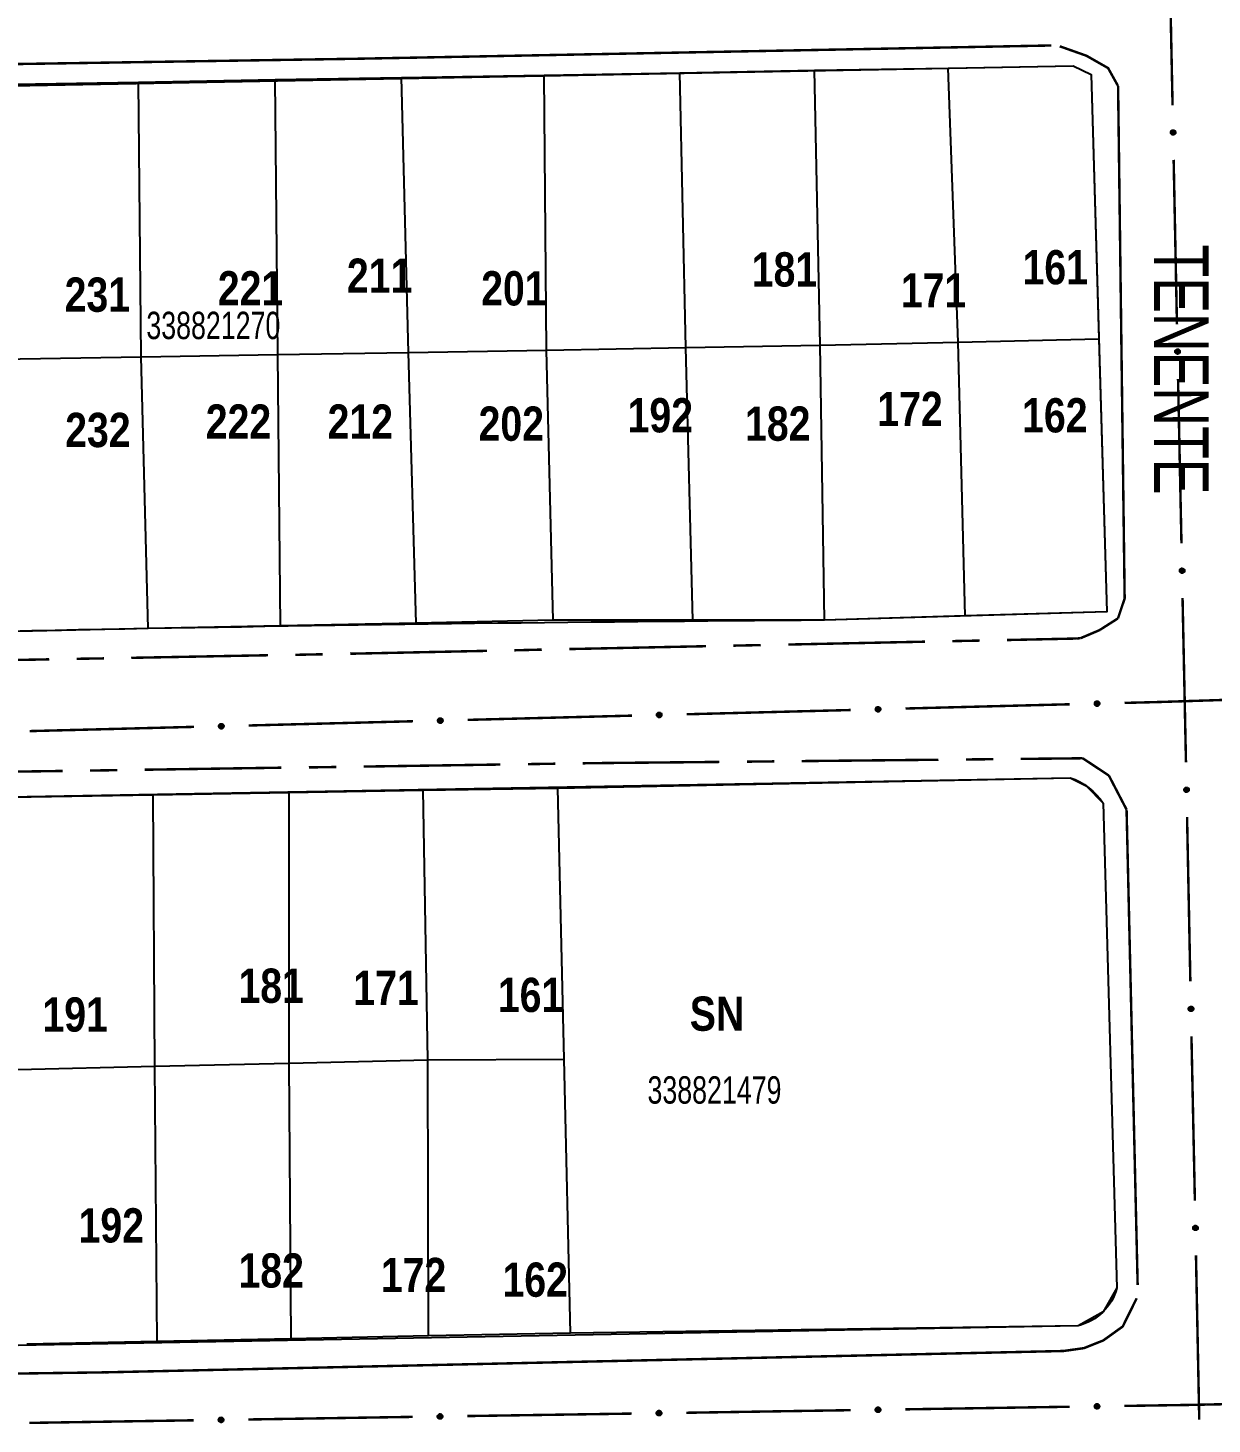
# Model space of a CAD drawing. Extents: x 204256 to 207861, y 4845615 to 4848347.
# Drawn here: x 204464.9 to 204551.4, y 4847339.1 to 4847441 of the extents above; entities that cross this region are included whole.
import ezdxf
from ezdxf.enums import TextEntityAlignment as Align

# ---------------------------------------------------------------- set-up
doc = ezdxf.new("R2010")
doc.units = 0
doc.header["$LTSCALE"] = 1.5
doc.header["$MEASUREMENT"] = 0
doc.linetypes.add('PHANTOMX2', pattern=[5, 2.5, -0.5, 0.5, -0.5, 0.5, -0.5])
for name, color, linetype in [('CD-MALHA-LOTES', 40, 'CONTINUOUS'), ('CD_TXT_QUADRA', 7, 'CONTINUOUS'), ('RU-QUADRAS', 210, 'CONTINUOUS'), ('SV-EIXO-RUA-N-PAV', 6, 'CONTINUOUS'), ('SV-EIXO-RUA-PAV', 20, 'CONTINUOUS'), ('SV-RUA-NAO-PAV-S-GUIA-C-GUIA', 7, 'PHANTOMX2'), ('SV-RUA-PAVIM-S-GUIA-C-GUIA', 7, 'CONTINUOUS'), ('SV-TXT-RUA-PAV-S-GUIA-C-GUIA', 7, 'CONTINUOUS'), ('Th_NmrPort', 7, 'CONTINUOUS')]:
    doc.layers.add(name, color=color, linetype=linetype)
doc.styles.add('ARIAL', font='ARIAL.TTF')
doc.styles.get("Standard").update_dxf_attribs({"font": 'swisscbo.ttf'})

msp = doc.modelspace()

# ---------------------------------------------------------------- linework, layer by layer
at = {"layer": 'CD-MALHA-LOTES', "linetype": 'Continuous', "flags": 128}
for points in [[(204532.12, 4847438.06), (204541.26, 4847438.22), (204542.56, 4847437.59), (204543.13, 4847418.28)], [(204472.96, 4847437.04), (204482.95, 4847437.22)], [(204482.95, 4847437.22), (204492.19, 4847437.37)], [(204483.15, 4847417.14), (204482.95, 4847437.22)], [(204492.19, 4847437.37), (204502.61, 4847437.55)], [(204492.69, 4847417.3), (204492.19, 4847437.37)], [(204502.61, 4847437.55), (204512.52, 4847437.72)], [(204502.77, 4847417.46), (204502.61, 4847437.55)], [(204512.52, 4847437.72), (204522.36, 4847437.9)], [(204512.94, 4847417.65), (204512.52, 4847437.72)], [(204522.36, 4847437.9), (204532.12, 4847438.06)], [(204522.77, 4847417.83), (204522.36, 4847437.9)], [(204532.84, 4847418.06), (204532.12, 4847438.06)], [(204462.4, 4847436.86), (204472.96, 4847437.04)], [(204473.15, 4847416.98), (204472.96, 4847437.04)], [(204512.94, 4847417.65), (204522.77, 4847417.83)], [(204522.77, 4847417.83), (204532.84, 4847418.06)], [(204523.07, 4847397.74), (204522.77, 4847417.83)], [(204532.84, 4847418.06), (204543.13, 4847418.28)], [(204533.36, 4847398.06), (204532.84, 4847418.06)], [(204543.13, 4847418.28), (204543.71, 4847398.37)], [(204462.83, 4847416.81), (204473.15, 4847416.98)], [(204473.15, 4847416.98), (204483.15, 4847417.14)], [(204473.66, 4847397.13), (204473.15, 4847416.98)], [(204483.15, 4847417.14), (204492.69, 4847417.3)], [(204483.35, 4847397.33), (204483.15, 4847417.14)], [(204492.69, 4847417.3), (204502.77, 4847417.46)], [(204493.24, 4847397.54), (204492.69, 4847417.3)], [(204502.77, 4847417.46), (204512.94, 4847417.65)], [(204503.25, 4847397.74), (204502.77, 4847417.46)], [(204513.47, 4847397.74), (204512.94, 4847417.65)], [(204493.24, 4847397.54), (204483.35, 4847397.33)], [(204503.25, 4847397.74), (204493.24, 4847397.54)], [(204513.47, 4847397.74), (204503.25, 4847397.74)], [(204523.07, 4847397.74), (204513.47, 4847397.74)], [(204533.36, 4847398.06), (204523.07, 4847397.74)], [(204543.71, 4847398.37), (204533.36, 4847398.06)], [(204473.66, 4847397.13), (204463.1, 4847396.91)], [(204483.35, 4847397.33), (204473.66, 4847397.13)], [(204503.6, 4847385.49), (204541.03, 4847386.25), (204542.19, 4847385.66), (204543.44, 4847384.4), (204544.45, 4847348.99), (204543.43, 4847347.25), (204541.61, 4847346.23), (204504.52, 4847345.7)], [(204483.97, 4847385.16), (204493.76, 4847385.33)], [(204493.76, 4847385.33), (204503.6, 4847385.49)], [(204494.11, 4847365.64), (204493.76, 4847385.33)], [(204504.06, 4847365.69), (204503.6, 4847385.49)], [(204463.64, 4847384.82), (204474.03, 4847384.99)], [(204474.03, 4847384.99), (204483.97, 4847385.16)], [(204474.15, 4847365.18), (204474.03, 4847384.99)], [(204483.97, 4847365.41), (204483.97, 4847385.16)], [(204464.15, 4847364.95), (204474.15, 4847365.18)], [(204474.15, 4847365.18), (204483.97, 4847365.41)], [(204474.33, 4847345.08), (204474.15, 4847365.18)], [(204483.97, 4847365.41), (204494.11, 4847365.64)], [(204484.12, 4847345.28), (204483.97, 4847365.41)], [(204494.11, 4847365.64), (204504.06, 4847365.69)], [(204494.15, 4847345.49), (204494.11, 4847365.64)], [(204504.52, 4847345.7), (204504.06, 4847365.69)], [(204494.15, 4847345.49), (204484.12, 4847345.28)], [(204504.52, 4847345.7), (204494.15, 4847345.49)], [(204474.33, 4847345.08), (204464.81, 4847344.88)], [(204484.12, 4847345.28), (204474.33, 4847345.08)]]:
    msp.add_lwpolyline(points, dxfattribs=at)
at = {"layer": 'RU-QUADRAS', "color": 6, "linetype": 'Continuous'}
for points in [[(204402.99, 4847435.61), (204541.26, 4847438.22), (204542.56, 4847437.59), (204543.71, 4847398.37), (204523.07, 4847397.74, 0.006596), (204414.09, 4847395.61), (204412.88, 4847415.76), (204403.05, 4847415.37)], [(204422.05, 4847381.75, -0.30395), (204423.96, 4847384.14), (204541.03, 4847386.25, -0.160796), (204543.44, 4847384.4), (204544.45, 4847348.99, -0.271252), (204541.61, 4847346.23), (204424.78, 4847344.05), (204422.77, 4847346.38)]]:
    msp.add_lwpolyline(points, format="xyb", close=True, dxfattribs=at)
at = {"layer": 'SV-EIXO-RUA-N-PAV'}
for points in [[(204526.86, 4847391.35), (204526.89, 4847391.39), (204526.93, 4847391.41), (204526.96, 4847391.42), (204527, 4847391.43), (204527.03, 4847391.42), (204527.07, 4847391.41), (204527.1, 4847391.39), (204527.14, 4847391.36), (204527.16, 4847391.32), (204527.17, 4847391.29), (204527.18, 4847391.25), (204527.18, 4847391.22), (204527.16, 4847391.18), (204527.14, 4847391.15), (204527.11, 4847391.11), (204527.08, 4847391.09), (204527.04, 4847391.08), (204527, 4847391.07), (204526.97, 4847391.08), (204526.93, 4847391.09), (204526.9, 4847391.11), (204526.86, 4847391.14), (204526.84, 4847391.17), (204526.83, 4847391.21), (204526.82, 4847391.24), (204526.83, 4847391.28), (204526.83, 4847391.32), (204526.86, 4847391.35)], [(204542.85, 4847391.76), (204542.88, 4847391.8), (204542.92, 4847391.82), (204542.96, 4847391.84), (204542.99, 4847391.84), (204543.03, 4847391.84), (204543.06, 4847391.83), (204543.1, 4847391.81), (204543.13, 4847391.77), (204543.16, 4847391.74), (204543.17, 4847391.7), (204543.17, 4847391.67), (204543.17, 4847391.63), (204543.16, 4847391.6), (204543.14, 4847391.56), (204543.11, 4847391.52), (204543.07, 4847391.5), (204543.03, 4847391.49), (204543, 4847391.49), (204542.96, 4847391.49), (204542.93, 4847391.5), (204542.89, 4847391.52), (204542.86, 4847391.55), (204542.83, 4847391.59), (204542.82, 4847391.62), (204542.82, 4847391.66), (204542.82, 4847391.69), (204542.83, 4847391.73), (204542.85, 4847391.76)], [(204494.87, 4847390.53), (204494.9, 4847390.56), (204494.94, 4847390.59), (204494.97, 4847390.6), (204495.01, 4847390.6), (204495.04, 4847390.6), (204495.08, 4847390.59), (204495.11, 4847390.57), (204495.15, 4847390.54), (204495.17, 4847390.5), (204495.18, 4847390.46), (204495.19, 4847390.43), (204495.19, 4847390.39), (204495.18, 4847390.36), (204495.16, 4847390.32), (204495.12, 4847390.29), (204495.09, 4847390.26), (204495.05, 4847390.25), (204495.02, 4847390.25), (204494.98, 4847390.25), (204494.94, 4847390.26), (204494.91, 4847390.28), (204494.87, 4847390.31), (204494.85, 4847390.35), (204494.84, 4847390.38), (204494.84, 4847390.42), (204494.84, 4847390.45), (204494.85, 4847390.49), (204494.87, 4847390.53)], [(204510.86, 4847390.94), (204510.9, 4847390.98), (204510.93, 4847391), (204510.97, 4847391.01), (204511, 4847391.01), (204511.04, 4847391.01), (204511.07, 4847391), (204511.11, 4847390.98), (204511.14, 4847390.95), (204511.17, 4847390.91), (204511.18, 4847390.88), (204511.18, 4847390.84), (204511.18, 4847390.81), (204511.17, 4847390.77), (204511.15, 4847390.73), (204511.12, 4847390.7), (204511.08, 4847390.67), (204511.05, 4847390.66), (204511.01, 4847390.66), (204510.97, 4847390.66), (204510.94, 4847390.67), (204510.9, 4847390.69), (204510.87, 4847390.73), (204510.84, 4847390.76), (204510.83, 4847390.8), (204510.83, 4847390.83), (204510.83, 4847390.87), (204510.84, 4847390.9), (204510.86, 4847390.94)], [(204478.87, 4847390.11), (204478.91, 4847390.15), (204478.94, 4847390.17), (204478.98, 4847390.19), (204479.01, 4847390.19), (204479.05, 4847390.19), (204479.08, 4847390.18), (204479.12, 4847390.16), (204479.15, 4847390.12), (204479.18, 4847390.09), (204479.19, 4847390.05), (204479.19, 4847390.02), (204479.19, 4847389.98), (204479.18, 4847389.95), (204479.16, 4847389.91), (204479.13, 4847389.87), (204479.09, 4847389.85), (204479.06, 4847389.84), (204479.02, 4847389.84), (204478.98, 4847389.84), (204478.95, 4847389.85), (204478.91, 4847389.87), (204478.88, 4847389.9), (204478.85, 4847389.94), (204478.84, 4847389.97), (204478.84, 4847390.01), (204478.84, 4847390.04), (204478.85, 4847390.08), (204478.87, 4847390.11)]]:
    msp.add_lwpolyline(points, close=True, dxfattribs=at)
for points in [[(204526.83, 4847391.32), (204527.14, 4847391.36)], [(204526.83, 4847391.28), (204527.16, 4847391.32)], [(204526.84, 4847391.3), (204527.15, 4847391.34)], [(204526.85, 4847391.33), (204527.12, 4847391.38)], [(204526.86, 4847391.35), (204527.1, 4847391.39)], [(204526.88, 4847391.37), (204527.08, 4847391.4)], [(204526.89, 4847391.39), (204527.07, 4847391.41)], [(204526.91, 4847391.4), (204527.04, 4847391.42)], [(204526.93, 4847391.41), (204527.03, 4847391.42)], [(204542.82, 4847391.69), (204543.16, 4847391.74)], [(204542.82, 4847391.68), (204543.16, 4847391.72)], [(204542.82, 4847391.66), (204543.17, 4847391.7)], [(204542.82, 4847391.64), (204543.17, 4847391.68)], [(204542.82, 4847391.62), (204543.17, 4847391.67)], [(204542.83, 4847391.73), (204543.13, 4847391.77)], [(204542.83, 4847391.71), (204543.14, 4847391.75)], [(204542.83, 4847391.6), (204543.17, 4847391.65)], [(204542.83, 4847391.59), (204543.17, 4847391.63)], [(204542.84, 4847391.74), (204543.11, 4847391.79)], [(204542.85, 4847391.76), (204543.1, 4847391.81)], [(204542.85, 4847391.57), (204543.16, 4847391.61)], [(204542.86, 4847391.55), (204543.16, 4847391.6)], [(204542.87, 4847391.78), (204543.07, 4847391.82)], [(204542.88, 4847391.8), (204543.06, 4847391.83)], [(204542.88, 4847391.54), (204543.15, 4847391.58)], [(204542.89, 4847391.52), (204543.14, 4847391.56)], [(204542.91, 4847391.81), (204543.03, 4847391.83)], [(204542.92, 4847391.82), (204543.03, 4847391.84)], [(204542.92, 4847391.51), (204543.11, 4847391.54)], [(204542.93, 4847391.5), (204543.11, 4847391.52)], [(204542.95, 4847391.49), (204543.08, 4847391.51)], [(204542.96, 4847391.49), (204543.07, 4847391.5)], [(204494.84, 4847390.45), (204495.17, 4847390.5)], [(204494.84, 4847390.44), (204495.17, 4847390.48)], [(204494.84, 4847390.42), (204495.18, 4847390.46)], [(204494.84, 4847390.4), (204495.19, 4847390.44)], [(204494.84, 4847390.38), (204495.19, 4847390.43)], [(204494.85, 4847390.49), (204495.15, 4847390.54)], [(204494.85, 4847390.47), (204495.16, 4847390.52)], [(204494.85, 4847390.37), (204495.18, 4847390.41)], [(204494.85, 4847390.35), (204495.19, 4847390.39)], [(204494.86, 4847390.51), (204495.13, 4847390.55)], [(204494.86, 4847390.33), (204495.18, 4847390.37)], [(204494.87, 4847390.53), (204495.11, 4847390.57)], [(204494.87, 4847390.31), (204495.18, 4847390.36)], [(204494.89, 4847390.55), (204495.09, 4847390.58)], [(204494.89, 4847390.3), (204495.16, 4847390.34)], [(204494.9, 4847390.56), (204495.08, 4847390.59)], [(204494.91, 4847390.28), (204495.16, 4847390.32)], [(204494.92, 4847390.58), (204495.05, 4847390.59)], [(204494.93, 4847390.27), (204495.13, 4847390.3)], [(204494.94, 4847390.59), (204495.04, 4847390.6)], [(204510.83, 4847390.87), (204511.17, 4847390.91)], [(204510.83, 4847390.85), (204511.17, 4847390.89)], [(204510.83, 4847390.83), (204511.18, 4847390.88)], [(204510.83, 4847390.81), (204511.18, 4847390.86)], [(204510.83, 4847390.8), (204511.18, 4847390.84)], [(204510.84, 4847390.9), (204511.14, 4847390.95)], [(204510.84, 4847390.89), (204511.15, 4847390.93)], [(204510.84, 4847390.78), (204511.18, 4847390.82)], [(204510.84, 4847390.76), (204511.18, 4847390.81)], [(204510.85, 4847390.92), (204511.12, 4847390.96)], [(204510.86, 4847390.94), (204511.11, 4847390.98)], [(204510.86, 4847390.74), (204511.17, 4847390.79)], [(204510.87, 4847390.73), (204511.17, 4847390.77)], [(204510.88, 4847390.96), (204511.08, 4847390.99)], [(204510.89, 4847390.71), (204511.16, 4847390.75)], [(204510.9, 4847390.98), (204511.07, 4847391)], [(204510.9, 4847390.69), (204511.15, 4847390.73)], [(204510.92, 4847390.99), (204511.05, 4847391.01)], [(204510.93, 4847391), (204511.04, 4847391.01)], [(204510.93, 4847390.69), (204511.12, 4847390.71)], [(204510.94, 4847390.67), (204511.12, 4847390.7)], [(204510.96, 4847390.67), (204511.09, 4847390.69)], [(204510.97, 4847390.66), (204511.08, 4847390.67)], [(204526.82, 4847391.24), (204527.17, 4847391.29)], [(204526.83, 4847391.26), (204527.16, 4847391.31)], [(204526.83, 4847391.23), (204527.17, 4847391.27)], [(204526.83, 4847391.21), (204527.18, 4847391.25)], [(204526.84, 4847391.19), (204527.17, 4847391.24)], [(204526.84, 4847391.17), (204527.18, 4847391.22)], [(204526.85, 4847391.16), (204527.17, 4847391.2)], [(204526.86, 4847391.14), (204527.16, 4847391.18)], [(204526.88, 4847391.12), (204527.15, 4847391.16)], [(204526.9, 4847391.11), (204527.14, 4847391.15)], [(204526.92, 4847391.1), (204527.12, 4847391.13)], [(204526.93, 4847391.09), (204527.11, 4847391.11)], [(204526.96, 4847391.08), (204527.09, 4847391.1)], [(204526.97, 4847391.08), (204527.08, 4847391.09)], [(204478.84, 4847390.04), (204479.18, 4847390.09)], [(204478.84, 4847390.01), (204479.19, 4847390.05)], [(204478.84, 4847389.97), (204479.19, 4847390.02)], [(204478.85, 4847390.08), (204479.15, 4847390.12)], [(204478.85, 4847390.06), (204479.16, 4847390.1)], [(204478.85, 4847390.03), (204479.18, 4847390.07)], [(204478.85, 4847389.99), (204479.19, 4847390.03)], [(204478.85, 4847389.95), (204479.19, 4847390)], [(204478.85, 4847389.94), (204479.19, 4847389.98)], [(204478.86, 4847390.09), (204479.13, 4847390.14)], [(204478.87, 4847390.11), (204479.12, 4847390.16)], [(204478.87, 4847389.92), (204479.18, 4847389.96)], [(204478.88, 4847389.9), (204479.18, 4847389.95)], [(204478.89, 4847390.13), (204479.09, 4847390.17)], [(204478.9, 4847389.89), (204479.17, 4847389.93)], [(204478.91, 4847390.15), (204479.08, 4847390.18)], [(204478.91, 4847389.87), (204479.16, 4847389.91)], [(204478.93, 4847390.16), (204479.06, 4847390.18)], [(204478.94, 4847390.17), (204479.05, 4847390.19)], [(204478.94, 4847389.86), (204479.14, 4847389.89)], [(204478.95, 4847389.85), (204479.13, 4847389.87)], [(204478.97, 4847389.84), (204479.1, 4847389.86)], [(204478.98, 4847389.84), (204479.09, 4847389.85)], [(204494.94, 4847390.26), (204495.12, 4847390.29)], [(204494.97, 4847390.26), (204495.1, 4847390.27)], [(204494.98, 4847390.25), (204495.09, 4847390.26)]]:
    msp.add_lwpolyline(points, dxfattribs=at)
at = {"layer": 'SV-EIXO-RUA-N-PAV', "const_width": 0.18}
for points in [[(204529, 4847391.3), (204541, 4847391.61)], [(204545, 4847391.71), (204547, 4847391.76)], [(204547, 4847391.76), (204547.72, 4847391.78)], [(204547.72, 4847391.78), (204556.99, 4847392.08)], [(204481.02, 4847390.06), (204493.01, 4847390.37)], [(204497.01, 4847390.47), (204509.01, 4847390.78)], [(204513.01, 4847390.88), (204525, 4847391.19)], [(204465.02, 4847389.65), (204477.02, 4847389.96)]]:
    msp.add_lwpolyline(points, dxfattribs=at)
at = {"layer": 'SV-EIXO-RUA-PAV', "const_width": 0.18}
for points in [[(204548.35, 4847443.08), (204548.51, 4847435.35)], [(204548.59, 4847431.36), (204548.83, 4847419.36)], [(204548.91, 4847415.36), (204549.16, 4847403.36)], [(204549.24, 4847399.36), (204549.49, 4847387.36)], [(204549.57, 4847383.37), (204549.81, 4847371.37)], [(204549.89, 4847367.37), (204550.14, 4847355.37)], [(204550.22, 4847351.37), (204550.46, 4847339.37)], [(204540.99, 4847340.32), (204528.99, 4847340.13)], [(204550.25, 4847340.46), (204544.99, 4847340.38)], [(204550.99, 4847340.48), (204550.25, 4847340.46)], [(204556.99, 4847340.6), (204550.99, 4847340.48)], [(204477, 4847339.33), (204465, 4847339.14)], [(204492.99, 4847339.58), (204481, 4847339.39)], [(204508.99, 4847339.82), (204496.99, 4847339.64)], [(204524.99, 4847340.07), (204512.99, 4847339.88)]]:
    msp.add_lwpolyline(points, dxfattribs=at)
at = {"layer": 'SV-EIXO-RUA-PAV'}
for points in [[(204548.66, 4847433.5), (204548.69, 4847433.47), (204548.71, 4847433.43), (204548.73, 4847433.4), (204548.73, 4847433.36), (204548.73, 4847433.33), (204548.72, 4847433.29), (204548.7, 4847433.25), (204548.66, 4847433.22), (204548.62, 4847433.2), (204548.59, 4847433.18), (204548.55, 4847433.18), (204548.52, 4847433.18), (204548.48, 4847433.19), (204548.45, 4847433.21), (204548.41, 4847433.25), (204548.39, 4847433.28), (204548.38, 4847433.32), (204548.38, 4847433.35), (204548.38, 4847433.39), (204548.39, 4847433.42), (204548.41, 4847433.46), (204548.44, 4847433.5), (204548.48, 4847433.52), (204548.51, 4847433.53), (204548.55, 4847433.53), (204548.58, 4847433.53), (204548.62, 4847433.52), (204548.66, 4847433.5)], [(204548.98, 4847417.5), (204549.02, 4847417.47), (204549.04, 4847417.43), (204549.05, 4847417.4), (204549.05, 4847417.36), (204549.05, 4847417.33), (204549.04, 4847417.29), (204549.02, 4847417.26), (204548.99, 4847417.22), (204548.95, 4847417.2), (204548.92, 4847417.19), (204548.88, 4847417.18), (204548.85, 4847417.19), (204548.81, 4847417.2), (204548.77, 4847417.22), (204548.74, 4847417.25), (204548.71, 4847417.29), (204548.7, 4847417.32), (204548.7, 4847417.36), (204548.7, 4847417.39), (204548.71, 4847417.43), (204548.73, 4847417.47), (204548.77, 4847417.5), (204548.8, 4847417.52), (204548.84, 4847417.53), (204548.87, 4847417.54), (204548.91, 4847417.53), (204548.94, 4847417.53), (204548.98, 4847417.5)], [(204549.31, 4847401.51), (204549.34, 4847401.47), (204549.37, 4847401.44), (204549.38, 4847401.4), (204549.38, 4847401.37), (204549.38, 4847401.33), (204549.37, 4847401.3), (204549.35, 4847401.26), (204549.31, 4847401.23), (204549.28, 4847401.2), (204549.24, 4847401.19), (204549.21, 4847401.19), (204549.17, 4847401.19), (204549.14, 4847401.2), (204549.1, 4847401.22), (204549.06, 4847401.26), (204549.04, 4847401.29), (204549.03, 4847401.33), (204549.03, 4847401.36), (204549.03, 4847401.4), (204549.04, 4847401.43), (204549.06, 4847401.47), (204549.09, 4847401.5), (204549.13, 4847401.53), (204549.16, 4847401.54), (204549.2, 4847401.54), (204549.24, 4847401.54), (204549.27, 4847401.53), (204549.31, 4847401.51)], [(204549.63, 4847385.51), (204549.67, 4847385.48), (204549.69, 4847385.44), (204549.7, 4847385.41), (204549.71, 4847385.37), (204549.7, 4847385.34), (204549.69, 4847385.3), (204549.67, 4847385.26), (204549.64, 4847385.23), (204549.6, 4847385.21), (204549.57, 4847385.19), (204549.53, 4847385.19), (204549.5, 4847385.19), (204549.46, 4847385.2), (204549.43, 4847385.22), (204549.39, 4847385.26), (204549.37, 4847385.29), (204549.36, 4847385.33), (204549.35, 4847385.36), (204549.36, 4847385.4), (204549.37, 4847385.43), (204549.39, 4847385.47), (204549.42, 4847385.51), (204549.46, 4847385.53), (204549.49, 4847385.54), (204549.53, 4847385.54), (204549.56, 4847385.54), (204549.6, 4847385.53), (204549.63, 4847385.51)], [(204549.96, 4847369.51), (204550, 4847369.48), (204550.02, 4847369.44), (204550.03, 4847369.41), (204550.03, 4847369.37), (204550.03, 4847369.34), (204550.02, 4847369.3), (204550, 4847369.27), (204549.97, 4847369.23), (204549.93, 4847369.21), (204549.89, 4847369.2), (204549.86, 4847369.19), (204549.82, 4847369.2), (204549.79, 4847369.21), (204549.75, 4847369.23), (204549.72, 4847369.26), (204549.69, 4847369.3), (204549.68, 4847369.33), (204549.68, 4847369.37), (204549.68, 4847369.4), (204549.69, 4847369.44), (204549.71, 4847369.48), (204549.75, 4847369.51), (204549.78, 4847369.53), (204549.82, 4847369.54), (204549.85, 4847369.55), (204549.89, 4847369.54), (204549.92, 4847369.54), (204549.96, 4847369.51)], [(204550.29, 4847353.52), (204550.32, 4847353.48), (204550.34, 4847353.45), (204550.36, 4847353.41), (204550.36, 4847353.38), (204550.36, 4847353.34), (204550.35, 4847353.31), (204550.33, 4847353.27), (204550.29, 4847353.24), (204550.25, 4847353.21), (204550.22, 4847353.2), (204550.18, 4847353.2), (204550.15, 4847353.2), (204550.11, 4847353.21), (204550.08, 4847353.23), (204550.04, 4847353.27), (204550.02, 4847353.3), (204550.01, 4847353.34), (204550.01, 4847353.37), (204550.01, 4847353.41), (204550.02, 4847353.44), (204550.04, 4847353.48), (204550.07, 4847353.51), (204550.11, 4847353.54), (204550.14, 4847353.55), (204550.18, 4847353.55), (204550.21, 4847353.55), (204550.25, 4847353.54), (204550.29, 4847353.52)], [(204543.13, 4847340.24), (204543.1, 4847340.2), (204543.06, 4847340.18), (204543.03, 4847340.17), (204542.99, 4847340.17), (204542.96, 4847340.17), (204542.92, 4847340.18), (204542.89, 4847340.2), (204542.85, 4847340.23), (204542.83, 4847340.27), (204542.82, 4847340.31), (204542.81, 4847340.34), (204542.82, 4847340.38), (204542.83, 4847340.41), (204542.85, 4847340.45), (204542.88, 4847340.48), (204542.92, 4847340.51), (204542.95, 4847340.52), (204542.99, 4847340.52), (204543.03, 4847340.52), (204543.06, 4847340.51), (204543.1, 4847340.49), (204543.13, 4847340.45), (204543.15, 4847340.42), (204543.16, 4847340.38), (204543.17, 4847340.35), (204543.17, 4847340.31), (204543.16, 4847340.28), (204543.13, 4847340.24)], [(204479.14, 4847339.25), (204479.11, 4847339.22), (204479.07, 4847339.19), (204479.04, 4847339.18), (204479, 4847339.18), (204478.97, 4847339.18), (204478.93, 4847339.19), (204478.9, 4847339.21), (204478.86, 4847339.25), (204478.84, 4847339.28), (204478.83, 4847339.32), (204478.82, 4847339.35), (204478.82, 4847339.39), (204478.84, 4847339.42), (204478.86, 4847339.46), (204478.89, 4847339.5), (204478.93, 4847339.52), (204478.96, 4847339.53), (204479, 4847339.53), (204479.03, 4847339.53), (204479.07, 4847339.52), (204479.1, 4847339.5), (204479.14, 4847339.46), (204479.16, 4847339.43), (204479.17, 4847339.4), (204479.18, 4847339.36), (204479.17, 4847339.32), (204479.16, 4847339.29), (204479.14, 4847339.25)], [(204495.14, 4847339.5), (204495.11, 4847339.46), (204495.07, 4847339.44), (204495.03, 4847339.43), (204495, 4847339.43), (204494.97, 4847339.43), (204494.93, 4847339.44), (204494.89, 4847339.46), (204494.86, 4847339.49), (204494.84, 4847339.53), (204494.82, 4847339.57), (204494.82, 4847339.6), (204494.82, 4847339.64), (204494.83, 4847339.67), (204494.85, 4847339.71), (204494.89, 4847339.74), (204494.92, 4847339.77), (204494.96, 4847339.78), (204495, 4847339.78), (204495.03, 4847339.78), (204495.07, 4847339.77), (204495.1, 4847339.75), (204495.14, 4847339.71), (204495.16, 4847339.68), (204495.17, 4847339.64), (204495.17, 4847339.61), (204495.17, 4847339.57), (204495.16, 4847339.54), (204495.14, 4847339.5)], [(204511.14, 4847339.75), (204511.1, 4847339.71), (204511.07, 4847339.69), (204511.03, 4847339.68), (204511, 4847339.67), (204510.96, 4847339.68), (204510.93, 4847339.69), (204510.89, 4847339.71), (204510.86, 4847339.74), (204510.83, 4847339.78), (204510.82, 4847339.81), (204510.82, 4847339.85), (204510.82, 4847339.88), (204510.83, 4847339.92), (204510.85, 4847339.96), (204510.89, 4847339.99), (204510.92, 4847340.01), (204510.96, 4847340.02), (204510.99, 4847340.03), (204511.03, 4847340.02), (204511.06, 4847340.01), (204511.1, 4847339.99), (204511.13, 4847339.96), (204511.16, 4847339.92), (204511.17, 4847339.89), (204511.17, 4847339.85), (204511.17, 4847339.82), (204511.16, 4847339.78), (204511.14, 4847339.75)], [(204527.14, 4847339.99), (204527.1, 4847339.96), (204527.07, 4847339.93), (204527.03, 4847339.92), (204527, 4847339.92), (204526.96, 4847339.92), (204526.93, 4847339.93), (204526.89, 4847339.95), (204526.85, 4847339.99), (204526.83, 4847340.03), (204526.82, 4847340.06), (204526.82, 4847340.1), (204526.82, 4847340.13), (204526.83, 4847340.17), (204526.85, 4847340.2), (204526.89, 4847340.24), (204526.92, 4847340.26), (204526.96, 4847340.27), (204526.99, 4847340.27), (204527.03, 4847340.27), (204527.06, 4847340.26), (204527.1, 4847340.24), (204527.13, 4847340.21), (204527.16, 4847340.17), (204527.17, 4847340.14), (204527.17, 4847340.1), (204527.17, 4847340.07), (204527.16, 4847340.03), (204527.14, 4847339.99)]]:
    msp.add_lwpolyline(points, close=True, dxfattribs=at)
for points in [[(204548.38, 4847433.4), (204548.4, 4847433.27)], [(204548.38, 4847433.39), (204548.39, 4847433.28)], [(204548.39, 4847433.42), (204548.41, 4847433.25)], [(204548.4, 4847433.44), (204548.43, 4847433.24)], [(204548.41, 4847433.46), (204548.45, 4847433.21)], [(204548.43, 4847433.48), (204548.47, 4847433.21)], [(204548.44, 4847433.5), (204548.48, 4847433.19)], [(204548.46, 4847433.51), (204548.5, 4847433.19)], [(204548.48, 4847433.52), (204548.52, 4847433.18)], [(204548.49, 4847433.52), (204548.54, 4847433.18)], [(204548.51, 4847433.53), (204548.55, 4847433.18)], [(204548.53, 4847433.53), (204548.57, 4847433.18)], [(204548.55, 4847433.53), (204548.59, 4847433.18)], [(204548.57, 4847433.53), (204548.61, 4847433.2)], [(204548.58, 4847433.53), (204548.62, 4847433.2)], [(204548.6, 4847433.52), (204548.64, 4847433.21)], [(204548.62, 4847433.52), (204548.66, 4847433.22)], [(204548.64, 4847433.51), (204548.68, 4847433.24)], [(204548.66, 4847433.5), (204548.7, 4847433.25)], [(204548.67, 4847433.48), (204548.71, 4847433.28)], [(204548.69, 4847433.47), (204548.72, 4847433.29)], [(204548.7, 4847433.45), (204548.72, 4847433.32)], [(204548.71, 4847433.43), (204548.73, 4847433.33)], [(204548.7, 4847417.39), (204548.71, 4847417.29)], [(204548.71, 4847417.43), (204548.74, 4847417.25)], [(204548.71, 4847417.41), (204548.73, 4847417.28)], [(204548.73, 4847417.47), (204548.77, 4847417.22)], [(204548.73, 4847417.44), (204548.76, 4847417.24)], [(204548.75, 4847417.48), (204548.79, 4847417.21)], [(204548.77, 4847417.5), (204548.81, 4847417.2)], [(204548.79, 4847417.51), (204548.83, 4847417.2)], [(204548.8, 4847417.52), (204548.85, 4847417.19)], [(204548.82, 4847417.52), (204548.86, 4847417.19)], [(204548.84, 4847417.53), (204548.88, 4847417.18)], [(204548.86, 4847417.53), (204548.9, 4847417.19)], [(204548.87, 4847417.54), (204548.92, 4847417.19)], [(204548.89, 4847417.53), (204548.93, 4847417.2)], [(204548.91, 4847417.53), (204548.95, 4847417.2)], [(204548.93, 4847417.53), (204548.97, 4847417.22)], [(204548.94, 4847417.53), (204548.99, 4847417.22)], [(204548.96, 4847417.51), (204549, 4847417.24)], [(204548.98, 4847417.5), (204549.02, 4847417.26)], [(204549, 4847417.48), (204549.03, 4847417.28)], [(204549.02, 4847417.47), (204549.04, 4847417.29)], [(204549.03, 4847417.45), (204549.05, 4847417.32)], [(204549.04, 4847417.43), (204549.05, 4847417.33)], [(204549.11, 4847401.51), (204549.15, 4847401.2)], [(204549.13, 4847401.53), (204549.17, 4847401.19)], [(204549.15, 4847401.53), (204549.19, 4847401.19)], [(204549.16, 4847401.54), (204549.21, 4847401.19)], [(204549.18, 4847401.54), (204549.22, 4847401.19)], [(204549.2, 4847401.54), (204549.24, 4847401.19)], [(204549.22, 4847401.54), (204549.26, 4847401.2)], [(204549.24, 4847401.54), (204549.28, 4847401.2)], [(204549.25, 4847401.53), (204549.3, 4847401.22)], [(204549.27, 4847401.53), (204549.31, 4847401.23)], [(204549.29, 4847401.52), (204549.33, 4847401.25)], [(204549.03, 4847401.4), (204549.04, 4847401.29)], [(204549.04, 4847401.43), (204549.06, 4847401.26)], [(204549.04, 4847401.41), (204549.05, 4847401.28)], [(204549.05, 4847401.44), (204549.08, 4847401.25)], [(204549.06, 4847401.47), (204549.1, 4847401.22)], [(204549.08, 4847401.48), (204549.12, 4847401.21)], [(204549.09, 4847401.5), (204549.14, 4847401.2)], [(204549.31, 4847401.51), (204549.35, 4847401.26)], [(204549.33, 4847401.49), (204549.36, 4847401.29)], [(204549.34, 4847401.47), (204549.37, 4847401.3)], [(204549.36, 4847401.45), (204549.37, 4847401.32)], [(204549.37, 4847401.44), (204549.38, 4847401.33)], [(204549.36, 4847385.41), (204549.38, 4847385.28)], [(204549.36, 4847385.4), (204549.37, 4847385.29)], [(204549.37, 4847385.43), (204549.39, 4847385.26)], [(204549.38, 4847385.45), (204549.41, 4847385.25)], [(204549.39, 4847385.47), (204549.43, 4847385.22)], [(204549.41, 4847385.49), (204549.44, 4847385.22)], [(204549.42, 4847385.51), (204549.46, 4847385.2)], [(204549.44, 4847385.52), (204549.48, 4847385.2)], [(204549.46, 4847385.53), (204549.5, 4847385.19)], [(204549.47, 4847385.53), (204549.51, 4847385.19)], [(204549.49, 4847385.54), (204549.53, 4847385.19)], [(204549.51, 4847385.54), (204549.55, 4847385.19)], [(204549.53, 4847385.54), (204549.57, 4847385.19)], [(204549.54, 4847385.54), (204549.59, 4847385.21)], [(204549.56, 4847385.54), (204549.6, 4847385.21)], [(204549.58, 4847385.53), (204549.62, 4847385.22)], [(204549.6, 4847385.53), (204549.64, 4847385.23)], [(204549.61, 4847385.52), (204549.66, 4847385.25)], [(204549.63, 4847385.51), (204549.67, 4847385.26)], [(204549.65, 4847385.49), (204549.68, 4847385.29)], [(204549.67, 4847385.48), (204549.69, 4847385.3)], [(204549.68, 4847385.46), (204549.7, 4847385.33)], [(204549.69, 4847385.44), (204549.7, 4847385.34)], [(204549.68, 4847369.4), (204549.69, 4847369.3)], [(204549.69, 4847369.44), (204549.72, 4847369.26)], [(204549.69, 4847369.42), (204549.7, 4847369.29)], [(204549.7, 4847369.45), (204549.73, 4847369.25)], [(204549.71, 4847369.48), (204549.75, 4847369.23)], [(204549.73, 4847369.49), (204549.77, 4847369.22)], [(204549.75, 4847369.51), (204549.79, 4847369.21)], [(204549.76, 4847369.52), (204549.81, 4847369.21)], [(204549.78, 4847369.53), (204549.82, 4847369.2)], [(204549.8, 4847369.53), (204549.84, 4847369.2)], [(204549.82, 4847369.54), (204549.86, 4847369.19)], [(204549.83, 4847369.54), (204549.87, 4847369.2)], [(204549.85, 4847369.55), (204549.89, 4847369.2)], [(204549.87, 4847369.54), (204549.91, 4847369.21)], [(204549.89, 4847369.54), (204549.93, 4847369.21)], [(204549.9, 4847369.54), (204549.95, 4847369.23)], [(204549.92, 4847369.54), (204549.97, 4847369.23)], [(204549.94, 4847369.52), (204549.98, 4847369.25)], [(204549.96, 4847369.51), (204550, 4847369.27)], [(204549.98, 4847369.49), (204550.01, 4847369.29)], [(204550, 4847369.48), (204550.02, 4847369.3)], [(204550.01, 4847369.46), (204550.02, 4847369.33)], [(204550.02, 4847369.44), (204550.03, 4847369.34)], [(204550.01, 4847353.42), (204550.03, 4847353.29)], [(204550.01, 4847353.41), (204550.02, 4847353.3)], [(204550.02, 4847353.44), (204550.04, 4847353.27)], [(204550.03, 4847353.45), (204550.06, 4847353.26)], [(204550.04, 4847353.48), (204550.08, 4847353.23)], [(204550.06, 4847353.49), (204550.1, 4847353.22)], [(204550.07, 4847353.51), (204550.11, 4847353.21)], [(204550.09, 4847353.52), (204550.13, 4847353.21)], [(204550.11, 4847353.54), (204550.15, 4847353.2)], [(204550.12, 4847353.54), (204550.17, 4847353.2)], [(204550.14, 4847353.55), (204550.18, 4847353.2)], [(204550.16, 4847353.55), (204550.2, 4847353.2)], [(204550.18, 4847353.55), (204550.22, 4847353.2)], [(204550.2, 4847353.55), (204550.24, 4847353.21)], [(204550.21, 4847353.55), (204550.25, 4847353.21)], [(204550.23, 4847353.54), (204550.27, 4847353.23)], [(204550.25, 4847353.54), (204550.29, 4847353.24)], [(204550.27, 4847353.53), (204550.31, 4847353.26)], [(204550.29, 4847353.52), (204550.33, 4847353.27)], [(204550.3, 4847353.5), (204550.34, 4847353.3)], [(204550.32, 4847353.48), (204550.35, 4847353.31)], [(204550.33, 4847353.46), (204550.35, 4847353.33)], [(204550.34, 4847353.45), (204550.36, 4847353.34)], [(204543.16, 4847340.38), (204542.81, 4847340.34)], [(204543.15, 4847340.42), (204542.82, 4847340.38)], [(204543.16, 4847340.4), (204542.82, 4847340.36)], [(204543.16, 4847340.37), (204542.82, 4847340.33)], [(204543.17, 4847340.35), (204542.82, 4847340.31)], [(204543.13, 4847340.45), (204542.83, 4847340.41)], [(204543.14, 4847340.44), (204542.83, 4847340.4)], [(204543.11, 4847340.47), (204542.84, 4847340.43)], [(204543.1, 4847340.49), (204542.85, 4847340.45)], [(204543.07, 4847340.5), (204542.87, 4847340.47)], [(204543.06, 4847340.51), (204542.88, 4847340.48)], [(204543.04, 4847340.51), (204542.91, 4847340.5)], [(204543.03, 4847340.52), (204542.92, 4847340.51)], [(204479.16, 4847339.43), (204478.82, 4847339.39)], [(204479.17, 4847339.4), (204478.82, 4847339.35)], [(204479.15, 4847339.45), (204478.83, 4847339.41)], [(204479.16, 4847339.41), (204478.83, 4847339.37)], [(204479.17, 4847339.38), (204478.83, 4847339.34)], [(204479.18, 4847339.36), (204478.83, 4847339.32)], [(204479.14, 4847339.46), (204478.84, 4847339.42)], [(204479.17, 4847339.34), (204478.84, 4847339.3)], [(204479.12, 4847339.48), (204478.85, 4847339.44)], [(204479.1, 4847339.5), (204478.86, 4847339.46)], [(204479.08, 4847339.51), (204478.88, 4847339.48)], [(204479.07, 4847339.52), (204478.89, 4847339.5)], [(204479.05, 4847339.52), (204478.92, 4847339.51)], [(204479.03, 4847339.53), (204478.93, 4847339.52)], [(204495.16, 4847339.68), (204494.82, 4847339.64)], [(204495.16, 4847339.66), (204494.82, 4847339.62)], [(204495.17, 4847339.64), (204494.82, 4847339.6)], [(204495.17, 4847339.62), (204494.82, 4847339.59)], [(204495.17, 4847339.61), (204494.82, 4847339.57)], [(204495.14, 4847339.71), (204494.83, 4847339.67)], [(204495.15, 4847339.7), (204494.83, 4847339.65)], [(204495.17, 4847339.59), (204494.83, 4847339.55)], [(204495.17, 4847339.57), (204494.84, 4847339.53)], [(204495.1, 4847339.75), (204494.85, 4847339.71)], [(204495.12, 4847339.73), (204494.85, 4847339.69)], [(204495.16, 4847339.55), (204494.85, 4847339.51)], [(204495.16, 4847339.54), (204494.86, 4847339.49)], [(204495.08, 4847339.75), (204494.88, 4847339.73)], [(204495.15, 4847339.52), (204494.88, 4847339.48)], [(204495.07, 4847339.77), (204494.89, 4847339.74)], [(204495.14, 4847339.5), (204494.89, 4847339.46)], [(204495.04, 4847339.77), (204494.91, 4847339.76)], [(204495.03, 4847339.78), (204494.92, 4847339.77)], [(204495.12, 4847339.48), (204494.92, 4847339.45)], [(204495.11, 4847339.46), (204494.93, 4847339.44)], [(204495.09, 4847339.45), (204494.96, 4847339.44)], [(204495.07, 4847339.44), (204494.97, 4847339.43)], [(204511.16, 4847339.92), (204510.82, 4847339.88)], [(204511.16, 4847339.91), (204510.82, 4847339.87)], [(204511.17, 4847339.89), (204510.82, 4847339.85)], [(204511.17, 4847339.87), (204510.82, 4847339.83)], [(204511.17, 4847339.85), (204510.82, 4847339.81)], [(204511.13, 4847339.96), (204510.83, 4847339.92)], [(204511.14, 4847339.94), (204510.83, 4847339.9)], [(204511.17, 4847339.83), (204510.83, 4847339.79)], [(204511.17, 4847339.82), (204510.83, 4847339.78)], [(204511.1, 4847339.99), (204510.85, 4847339.96)], [(204511.11, 4847339.97), (204510.85, 4847339.94)], [(204511.16, 4847339.8), (204510.85, 4847339.76)], [(204511.16, 4847339.78), (204510.86, 4847339.74)], [(204511.08, 4847340), (204510.88, 4847339.97)], [(204511.15, 4847339.77), (204510.88, 4847339.73)], [(204511.06, 4847340.01), (204510.89, 4847339.99)], [(204511.14, 4847339.75), (204510.89, 4847339.71)], [(204511.04, 4847340.02), (204510.91, 4847340)], [(204511.03, 4847340.02), (204510.92, 4847340.01)], [(204511.12, 4847339.73), (204510.92, 4847339.7)], [(204511.1, 4847339.71), (204510.93, 4847339.69)], [(204511.08, 4847339.7), (204510.95, 4847339.68)], [(204511.07, 4847339.69), (204510.96, 4847339.68)], [(204527.16, 4847340.17), (204526.82, 4847340.13)], [(204527.16, 4847340.15), (204526.82, 4847340.11)], [(204527.17, 4847340.14), (204526.82, 4847340.1)], [(204527.17, 4847340.12), (204526.82, 4847340.08)], [(204527.17, 4847340.1), (204526.82, 4847340.06)], [(204527.13, 4847340.21), (204526.83, 4847340.17)], [(204527.14, 4847340.19), (204526.83, 4847340.15)], [(204527.16, 4847340.08), (204526.83, 4847340.04)], [(204527.17, 4847340.07), (204526.83, 4847340.03)], [(204527.11, 4847340.22), (204526.84, 4847340.18)], [(204527.1, 4847340.24), (204526.85, 4847340.2)], [(204527.16, 4847340.05), (204526.85, 4847340.01)], [(204527.16, 4847340.03), (204526.85, 4847339.99)], [(204527.07, 4847340.25), (204526.88, 4847340.22)], [(204527.15, 4847340.01), (204526.88, 4847339.97)], [(204527.06, 4847340.26), (204526.89, 4847340.24)], [(204527.14, 4847339.99), (204526.89, 4847339.95)], [(204527.04, 4847340.27), (204526.91, 4847340.25)], [(204527.03, 4847340.27), (204526.92, 4847340.26)], [(204527.12, 4847339.97), (204526.92, 4847339.94)], [(204527.1, 4847339.96), (204526.93, 4847339.93)], [(204527.08, 4847339.94), (204526.95, 4847339.93)], [(204527.07, 4847339.93), (204526.96, 4847339.92)], [(204543.16, 4847340.33), (204542.83, 4847340.29)], [(204543.17, 4847340.31), (204542.83, 4847340.27)], [(204543.16, 4847340.29), (204542.85, 4847340.25)], [(204543.16, 4847340.28), (204542.85, 4847340.23)], [(204543.14, 4847340.26), (204542.87, 4847340.22)], [(204543.13, 4847340.24), (204542.89, 4847340.2)], [(204543.12, 4847340.22), (204542.91, 4847340.19)], [(204543.1, 4847340.2), (204542.92, 4847340.18)], [(204543.08, 4847340.19), (204542.95, 4847340.18)], [(204543.06, 4847340.18), (204542.96, 4847340.17)], [(204479.17, 4847339.32), (204478.84, 4847339.28)], [(204479.16, 4847339.31), (204478.85, 4847339.27)], [(204479.16, 4847339.29), (204478.86, 4847339.25)], [(204479.15, 4847339.27), (204478.88, 4847339.23)], [(204479.14, 4847339.25), (204478.9, 4847339.21)], [(204479.12, 4847339.23), (204478.92, 4847339.2)], [(204479.11, 4847339.22), (204478.93, 4847339.19)], [(204479.09, 4847339.2), (204478.96, 4847339.19)], [(204479.07, 4847339.19), (204478.97, 4847339.18)]]:
    msp.add_lwpolyline(points, dxfattribs=at)
at = {"layer": 'SV-RUA-NAO-PAV-S-GUIA-C-GUIA', "const_width": 0.18}
for points in [[(204544.69, 4847398.38), (204544.52, 4847397.88)], [(204545.01, 4847399.33), (204544.69, 4847398.38)], [(204544.52, 4847397.88), (204543.28, 4847397.09)], [(204541.51, 4847396.41), (204536.42, 4847396.3)], [(204541.8, 4847396.44), (204541.51, 4847396.41)], [(204542.37, 4847396.68), (204541.8, 4847396.44)], [(204543.19, 4847397.03), (204542.37, 4847396.68)], [(204543.28, 4847397.09), (204543.19, 4847397.03)], [(204498.43, 4847395.51), (204488.43, 4847395.3)], [(204502.43, 4847395.6), (204500.43, 4847395.55)], [(204514.43, 4847395.85), (204504.43, 4847395.64)], [(204518.43, 4847395.93), (204516.43, 4847395.89)], [(204530.42, 4847396.18), (204520.43, 4847395.97)], [(204534.42, 4847396.26), (204532.42, 4847396.22)], [(204466.44, 4847394.89), (204456.44, 4847394.7)], [(204470.44, 4847394.96), (204468.44, 4847394.93)], [(204482.43, 4847395.19), (204472.43, 4847395)], [(204485.88, 4847395.25), (204484.43, 4847395.22)], [(204486.43, 4847395.26), (204485.88, 4847395.25)], [(204489.41, 4847387.06), (204499.41, 4847387.21)], [(204501.41, 4847387.24), (204503.41, 4847387.27)], [(204505.41, 4847387.3), (204506.41, 4847387.31)], [(204506.41, 4847387.31), (204507.04, 4847387.32)], [(204507.04, 4847387.32), (204515.41, 4847387.4)], [(204517.41, 4847387.42), (204519.41, 4847387.44)], [(204521.41, 4847387.46), (204531.41, 4847387.56)], [(204533.41, 4847387.58), (204535.41, 4847387.6)], [(204537.41, 4847387.62), (204541.41, 4847387.66)], [(204541.41, 4847387.66), (204541.94, 4847387.67)], [(204541.94, 4847387.67), (204543.17, 4847386.86)], [(204457.42, 4847386.6), (204467.42, 4847386.74)], [(204469.42, 4847386.77), (204471.42, 4847386.8)], [(204473.41, 4847386.83), (204483.41, 4847386.98)], [(204485.41, 4847387), (204487.41, 4847387.03)], [(204543.17, 4847386.86), (204543.86, 4847386.4)]]:
    msp.add_lwpolyline(points, dxfattribs=at)
at = {"layer": 'SV-RUA-PAVIM-S-GUIA-C-GUIA', "const_width": 0.18}
for points in [[(204539.66, 4847439.71), (204488.85, 4847438.74)], [(204544.53, 4847436.75), (204543.8, 4847438.06), (204542.22, 4847438.96), (204540.27, 4847439.65)], [(204488.85, 4847438.74), (204450.24, 4847438.14)], [(204545.01, 4847399.33), (204544.53, 4847436.75)], [(204545.15, 4847383.92), (204543.86, 4847386.4)], [(204545.96, 4847349.2), (204545.15, 4847383.92)], [(204540.55, 4847344.39), (204542.04, 4847344.6), (204543.45, 4847345.16), (204544.87, 4847346.18), (204545.89, 4847348.24)], [(204470.48, 4847342.83), (204540.55, 4847344.39)], [(204425.97, 4847342.22), (204470.48, 4847342.83)]]:
    msp.add_lwpolyline(points, dxfattribs=at)

# ---------------------------------------------------------------- texts
at = {"layer": 'CD_TXT_QUADRA', "linetype": 'Continuous', "style": 'ARIAL', "width": 0.7}
for s, p in [('338821270', (204473.54, 4847418.27)), ('338821479', (204510.15, 4847362.45))]:
    msp.add_text(s, height=2, dxfattribs=at).set_placement(p)
at = {"layer": 'SV-TXT-RUA-PAV-S-GUIA-C-GUIA', "style": 'ARIAL', "width": 0.7}
msp.add_text('TENENTE', height=4, rotation=270, dxfattribs=at).set_placement((204547.15, 4847425.18))
at = {"layer": 'Th_NmrPort', "color": 1}
for s, p in [('211', (204488.19, 4847422.9)), ('181', (204517.77, 4847423.36)), ('161', (204537.55, 4847423.52)), ('221', (204478.76, 4847421.98)), ('201', (204498, 4847421.98)), ('171', (204528.66, 4847421.83)), ('231', (204467.57, 4847421.52)), ('192', (204508.7, 4847412.71)), ('172', (204526.94, 4847413.17)), ('162', (204537.52, 4847412.71)), ('232', (204467.61, 4847411.64)), ('222', (204477.88, 4847412.25)), ('212', (204486.78, 4847412.25)), ('202', (204497.81, 4847412.1)), ('182', (204517.28, 4847412.1)), ('181', (204480.27, 4847371.06)), ('171', (204488.66, 4847370.9)), ('161', (204499.22, 4847370.39)), ('191', (204465.95, 4847368.96)), ('SN', (204513.24, 4847369.02)), ('192', (204468.59, 4847353.56)), ('182', (204480.27, 4847350.27)), ('172', (204490.67, 4847349.94)), ('162', (204499.56, 4847349.6))]:
    msp.add_text(s, height=2.5, dxfattribs=at).set_placement(p, align=Align.MIDDLE_LEFT)

doc.saveas('drawing.dxf')
